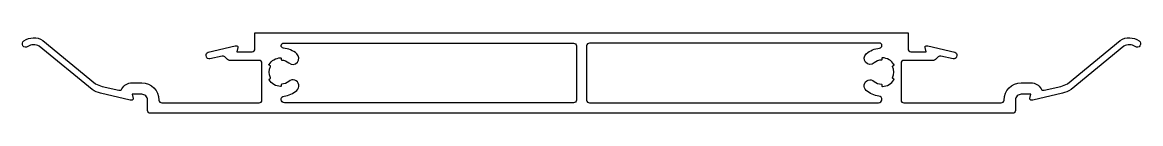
# Model space of a CAD drawing. Extents: x 224 to 419, y 182 to 196.
import ezdxf

# ---------------------------------------------------------------- set-up
doc = ezdxf.new("R2010")
doc.units = 0
doc.header["$LTSCALE"] = 15
doc.layers.add('1', color=7, linetype='CONTINUOUS')
doc.layers.add('LAYER_1', color=7, linetype='CONTINUOUS')

msp = doc.modelspace()

# ---------------------------------------------------------------- linework, layer by layer
at = {"layer": '1', "color": 0}
msp.add_lwpolyline([(268.85, 191.16, 0.400957), (268.95, 191.06, -0.166999), (270.22, 190.56, 0.99672), (271.59, 192.15, 0.154965), (269.25, 193.14, -0.954055), (269.29, 194.01), (319.95, 194.01, -0.414214), (320.45, 193.51), (320.45, 184.11, -0.414214), (319.95, 183.61), (269.44, 183.61, -0.93979), (269.37, 184.79, 0.146797), (271.58, 185.77, 1.00273), (270.21, 187.36, -0.166405), (268.95, 186.86, 0.400957), (268.85, 186.76), (268.85, 186.56, -0.426474), (268.75, 186.46, -0.245736), (266.74, 187.62, -0.426474), (266.77, 187.76), (266.95, 187.86, 0.400957), (266.99, 187.99, -0.243721), (266.99, 189.93, 0.400957), (266.95, 190.06), (266.77, 190.16, -0.426474), (266.74, 190.3, -0.245736), (268.75, 191.46, -0.426474), (268.85, 191.36)], format="xyb", close=True, dxfattribs=at)
at = {"layer": 'LAYER_1', "color": 0}
for points in [[(264.27, 195.81), (378.43, 195.81), (378.43, 193.01, 0.414214), (378.93, 192.51), (381.59, 192.51), (381.39, 193.26, -0.493636), (381.58, 193.51), (381.86, 193.51, -0.057075), (381.9, 193.51), (386.58, 192.43, -0.414213), (386.96, 191.83), (386.91, 191.63, -0.414895), (386.31, 191.26), (384.17, 191.75, 0.25463), (383.71, 191.63), (383.22, 191.15, -0.195367), (382.87, 191.01), (377.7, 191.01, 0.414214), (377.2, 190.51), (377.2, 184.11, 0.414214), (377.7, 183.61), (394.7, 183.61, 0.414219), (395.2, 184.11, -0.413974), (398.2, 187.11), (399.91, 187.11, -0.275793), (401.67, 186.06, 0.338647), (402.22, 185.81), (405.12, 186.48, 0.082557), (406.28, 186.95), (415.48, 194.49, -0.304315), (418.82, 194.38, -0.997154), (418.13, 193.4, 0.30416), (416.12, 193.47), (406.91, 185.93, -0.082553), (405.39, 185.31), (400.22, 184.11, -0.056784), (400.18, 184.11), (399.9, 184.11, -0.493636), (399.71, 184.36), (399.91, 185.11), (398.2, 185.11, 0.414214), (397.2, 184.11), (397.2, 182.31, -0.414214), (396.7, 181.81), (246, 181.81, -0.414214), (245.5, 182.31), (245.5, 184.11, 0.414214), (244.5, 185.11), (242.79, 185.11), (242.99, 184.36, -0.493636), (242.8, 184.11), (242.52, 184.11, -0.056784), (242.48, 184.11), (237.31, 185.31, -0.082553), (235.8, 185.93), (226.58, 193.47, 0.30416), (224.57, 193.4, -0.997154), (223.88, 194.38, -0.304315), (227.22, 194.49), (236.43, 186.95, 0.082557), (237.58, 186.48), (240.48, 185.81, 0.338647), (241.03, 186.06, -0.275793), (242.79, 187.11), (244.5, 187.11, -0.413974), (247.5, 184.11, 0.414219), (248, 183.61), (265, 183.61, 0.414214), (265.5, 184.11), (265.5, 190.51, 0.414214), (265, 191.01), (259.83, 191.01, -0.195367), (259.48, 191.15), (258.99, 191.63, 0.25463), (258.53, 191.75), (256.39, 191.26, -0.414895), (255.79, 191.63), (255.74, 191.83, -0.414213), (256.12, 192.43), (260.8, 193.51, -0.057075), (260.84, 193.51), (261.12, 193.51, -0.493636), (261.31, 193.26), (261.11, 192.51), (263.77, 192.51, 0.414214), (264.27, 193.01)], [(375.93, 190.16, 0.426474), (375.96, 190.3, 0.245736), (373.96, 191.46, 0.426474), (373.85, 191.36), (373.85, 191.16, -0.400957), (373.76, 191.06, 0.166999), (372.49, 190.56, -0.99672), (371.12, 192.15, -0.154965), (373.46, 193.14, 0.954055), (373.42, 194.01), (322.75, 194.01, 0.414214), (322.25, 193.51), (322.25, 184.11, 0.414214), (322.75, 183.61), (373.26, 183.61, 0.93979), (373.33, 184.79, -0.146797), (371.12, 185.77, -1.00273), (372.49, 187.36, 0.166405), (373.76, 186.86, -0.400957), (373.85, 186.76), (373.85, 186.56, 0.426474), (373.96, 186.46, 0.245736), (375.96, 187.62, 0.426474), (375.93, 187.76), (375.75, 187.86, -0.400957), (375.72, 187.99, 0.243721), (375.72, 189.93, -0.400957), (375.75, 190.06)]]:
    msp.add_lwpolyline(points, format="xyb", close=True, dxfattribs=at)

doc.saveas('drawing.dxf')
